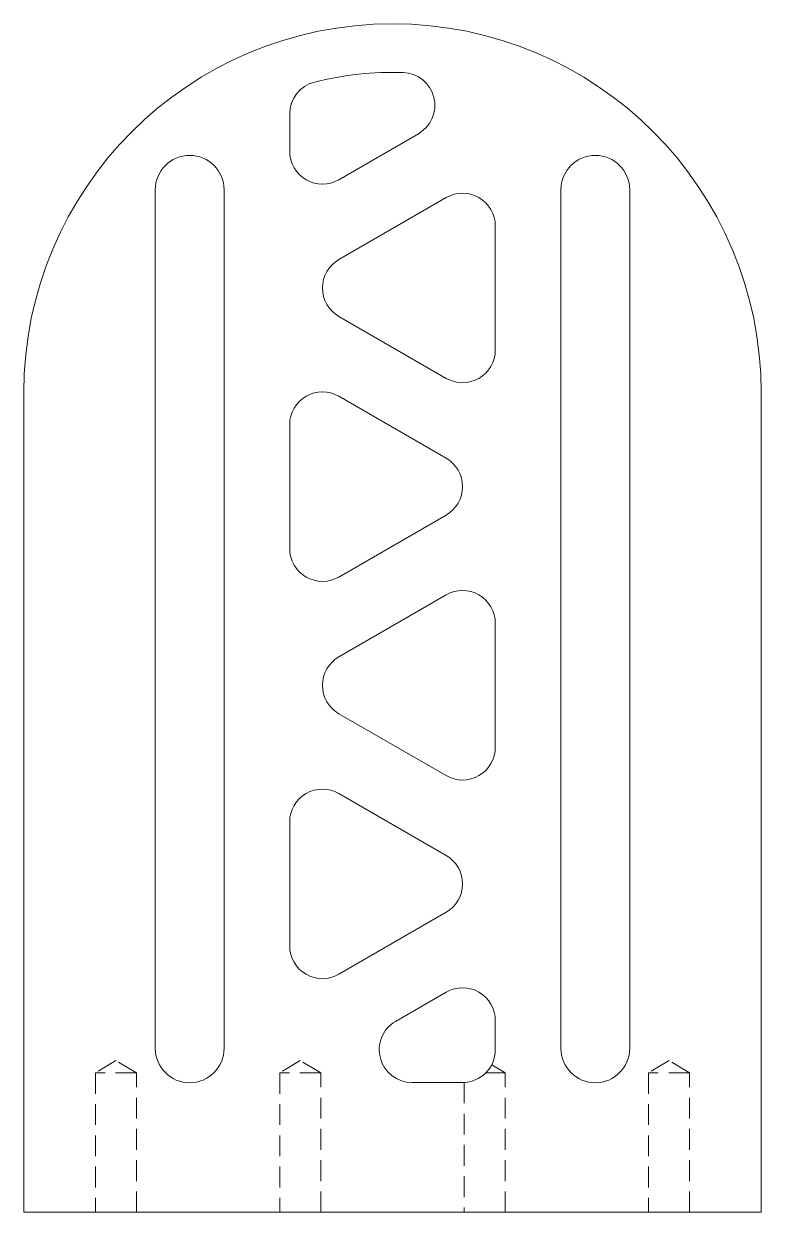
# Model space of a CAD drawing. Header units: millimetres. Extents: x -22.5 to 22.5, y -50 to 22.5.
import ezdxf

# ---------------------------------------------------------------- set-up
doc = ezdxf.new("R2010")
doc.units = ezdxf.units.MM
doc.linetypes.add('HIDDEN', pattern=[1.905, 1.27, -0.635])

msp = doc.modelspace()

# ---------------------------------------------------------------- linework, layer by layer
at = {"color": 7, "linetype": 'Continuous', "lineweight": 15}
for p, q in [((-6.274, 17.006), (-6.274, 14.719)), ((-3.274, 12.987), (1.586, 15.793)), ((-14.474, 12.374), (-14.474, -40)), ((-10.274, -40), (-10.274, 12.374)), ((10.274, 12.374), (10.274, -40)), ((14.474, -40), (14.474, 12.374)), ((3.274, 11.895), (-3.274, 8.114)), ((6.274, 2.601), (6.274, 10.163)), ((-3.274, 4.65), (3.274, 0.869)), ((-22.5, 0), (-22.5, -50)), ((22.5, -50), (22.5, 0)), ((3.274, -4.004), (-3.274, -0.223)), ((-6.274, -1.955), (-6.274, -9.517)), ((-3.274, -11.249), (3.274, -7.468)), ((3.274, -12.341), (-3.274, -16.122)), ((6.274, -21.634), (6.274, -14.073)), ((-3.274, -19.586), (3.274, -23.367)), ((3.274, -28.239), (-3.274, -24.458)), ((-6.274, -26.19), (-6.274, -33.752)), ((-3.274, -35.484), (3.274, -31.703)), ((3.274, -36.576), (0.19, -38.357)), ((6.274, -40.089), (6.274, -38.308)), ((1.19, -42.089), (4.274, -42.089)), ((-22.5, -50), (22.5, -50))]:
    msp.add_line(p, q, dxfattribs=at)
at = {"color": 7, "linetype": 'HIDDEN', "lineweight": 0}
for p, q in [((-16.875, -40.749), (-18.125, -41.5)), ((-15.625, -41.5), (-16.875, -40.749)), ((-5.625, -40.749), (-6.875, -41.5)), ((-4.375, -41.5), (-5.625, -40.749)), ((6.875, -41.5), (6.053, -41.006)), ((16.875, -40.749), (15.625, -41.5)), ((18.125, -41.5), (16.875, -40.749)), ((-15.625, -41.5), (-18.125, -41.5)), ((-18.125, -41.5), (-18.125, -50)), ((-15.625, -50), (-15.625, -41.5)), ((-4.375, -41.5), (-6.875, -41.5)), ((-6.875, -41.5), (-6.875, -50)), ((-4.375, -50), (-4.375, -41.5)), ((6.875, -41.5), (5.692, -41.5)), ((6.875, -50), (6.875, -41.5)), ((18.125, -41.5), (15.625, -41.5)), ((15.625, -41.5), (15.625, -50)), ((18.125, -50), (18.125, -41.5)), ((4.375, -42.086), (4.375, -50))]:
    msp.add_line(p, q, dxfattribs=at)
at = {"color": 7, "linetype": 'Continuous', "lineweight": 15}
for centre, radius, start, end in [((0, 0), 22.5, 0, 180), ((-4.274, 17.006), 2, 104.10866, 180), ((0, 0), 19.535, 88.08476, 104.10866), ((0.586, 17.525), 2, 300, 88.08476), ((-4.274, 14.719), 2, 180, 300), ((-12.374, 12.374), 2.1, 0, 180), ((12.374, 12.374), 2.1, 0, 180), ((4.274, 10.163), 2, 0, 120), ((-2.274, 6.382), 2, 120, 240), ((4.274, 2.601), 2, 240, 0), ((-4.274, -1.955), 2, 60, 180), ((2.274, -5.736), 2, 300, 60), ((-4.274, -9.517), 2, 180, 300), ((4.274, -14.073), 2, 0, 120), ((-2.274, -17.854), 2, 120, 240), ((4.274, -21.634), 2, 240, 0), ((-4.274, -26.19), 2, 60, 180), ((2.274, -29.971), 2, 300, 60), ((-4.274, -33.752), 2, 180, 300), ((4.274, -38.308), 2, 0, 120), ((1.19, -40.089), 2, 120, 270), ((-12.374, -40), 2.1, 180, 0), ((4.274, -40.089), 2, 270, 0), ((12.374, -40), 2.1, 180, 0)]:
    msp.add_arc(centre, radius, start, end, dxfattribs=at)

doc.saveas('drawing.dxf')
